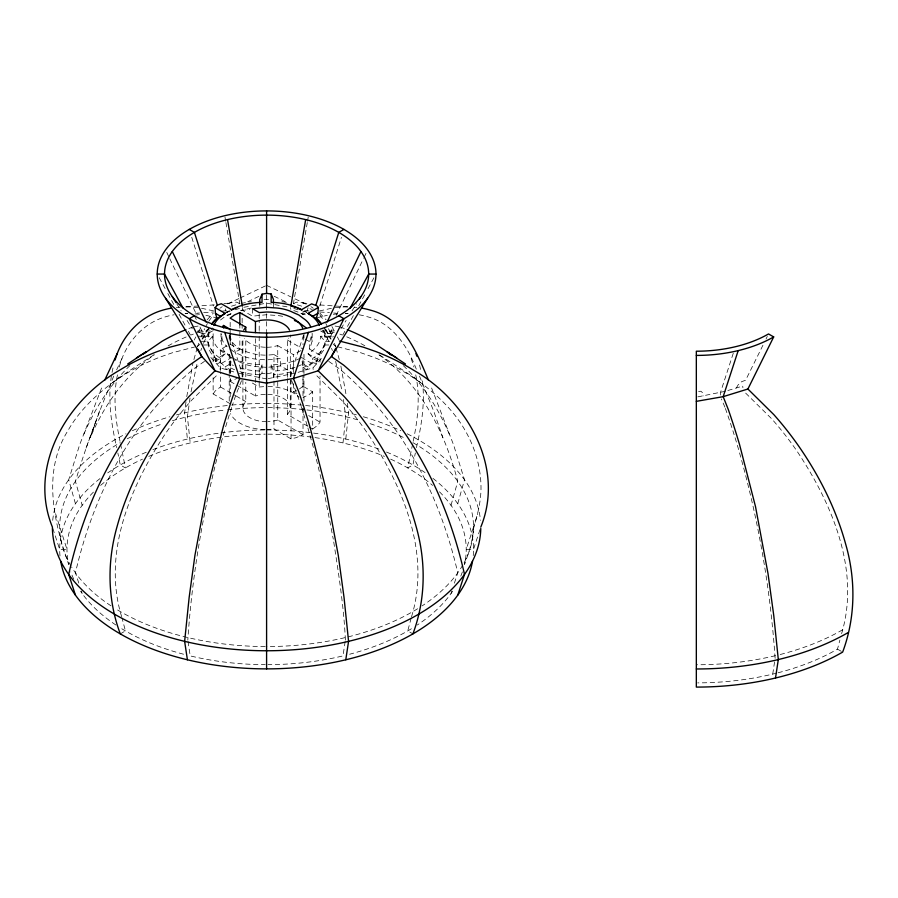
<?xml version="1.0" encoding="UTF-8"?>
<svg xmlns="http://www.w3.org/2000/svg" width="898" height="898" viewBox="0 0 898 898"><rect width="100%" height="100%" fill="white"/><g stroke="black" fill="none" stroke-linecap="round" stroke-linejoin="round"><path stroke-width="0.67" stroke-dasharray="4.49 3.37" d="M230.202 403.752L213.14 393.908L213.14 375.757M213.14 361.804L213.14 328.32M213.14 393.908L215.284 390.911L220.504 386.993L220.504 371.828M220.504 370.447L220.504 349.782L226.891 345.651M229.226 401.125L229.226 374.937M229.226 373.568L229.226 354.272M230.169 373.141L230.169 356.596A32.418 18.712 0 0 1 221.918 344.989L221.02 341.038L221.02 333.596L221.918 337.547A32.418 18.712 0 0 0 227.127 346.751M230.169 334.685L230.169 320.9M230.202 396.86L230.202 378.945M230.202 373.433L230.202 356.888M230.202 344.484L230.202 333.461M230.169 349.041L234.367 352.196L239.845 349.782L239.845 337.379M239.845 335.998L239.845 324.975M242.146 377.16L242.146 338.086M242.146 322.741L242.146 312.964M242.898 408.018L242.898 337.727M266.594 421.701A23.696 13.683 0 0 1 243.706 404.482L245.783 401.586L245.783 382.29M245.783 376.778L245.783 338.187M265.359 394.357A23.696 13.683 0 0 0 260.465 394.806L255.447 395.996L255.447 336.739M259.208 380.112L259.208 331.878M259.208 330.498L259.208 320.855M303.019 408.444L303.019 434.632L296.217 437.64L291.042 438.875L273.991 429.031L273.991 354.609L266.594 355.17M303.019 434.632L277.74 420.04L277.74 345.618L272.734 346.808A23.696 13.683 0 0 1 266.594 347.279M307.868 426.269L287.416 414.449L287.416 378.619M287.416 377.239L287.416 340.028L288.797 338.097M290.301 408.018L290.301 334.976M291.042 438.875L291.042 371.895L280.67 365.913L267.963 367.248M296.98 393.93L293.354 391.831L293.354 382.189M293.354 372.535L293.354 354.62L277.74 345.618M302.996 395.749L302.996 357.157M303.973 401.125L303.973 374.937M303.973 373.568L303.973 354.272M309.08 426.965L312.684 429.042L312.684 391.831L303.019 386.252L303.019 377.979M312.684 429.042L317.903 425.124L320.047 422.139L320.047 376.082M342.991 442.95L345.775 416.728L343.182 398.027M345.775 439.055L348.57 412.844L347.2 401.844M439.47 491.801A199.625 115.247 0 0 1 464.513 564.46C468.902 552.315 473.167 540.136 473.504 527.092C477.691 515.003 480.632 502.465 480.991 489.646C481.328 468.992 475.491 448.562 465.276 430.681C445.857 396.377 411.351 375.454 379.136 354.744M111.363 376.206C107.67 400.093 111.318 424.327 116.762 447.642M185.998 401.844L184.629 412.844L187.413 439.055M186.75 396.624L192.879 363.6M190.017 398.027L187.413 416.728L190.208 442.95M345.18 641.408L342.991 655.899A199.625 115.247 0 0 1 267.974 664.666M345.382 640.094C343.889 606.79 338.591 573.485 333.506 540.473M772.729 674.106L774.918 659.615M775.12 658.301C770.226 586.731 757.654 515.284 737.651 446.261A261.352 81.662 76.6 0 0 734.53 435.979M191.016 391.887L197.526 361.378M301.683 306.173L293.444 303.625L307.284 222.581M307.52 221.211L308.216 217.092M413.17 441.255C417.862 419.546 420.298 396.804 415.752 374.87M329.835 341.262L324.941 341.262A46.067 26.603 0 0 1 312.684 358.347L312.684 362.062L316.321 364.161L318.072 359.593L308.036 353.801A45.865 26.48 0 0 0 320.642 336.222L333.888 336.222M412.631 443.96L407.748 467.925L412.912 464.951L415.347 452.962M416.436 447.642C421.589 425.181 425.383 401.877 422.139 378.844M112.037 372.434L113.608 365.059M117.447 374.87C112.89 396.804 115.337 419.546 120.029 441.255M197.021 332.743L197.987 330.969L200.905 333.371L203.116 337.087L208.246 337.087L209.369 332.181L212.388 327.972M221.02 341.038L222.581 334.224M303.479 335.729L302.996 344.753M309.675 349.165L309.675 341.723L312.167 333.596L312.167 341.038L309.675 349.165L320.047 355.148L320.047 362.13M320.642 336.222L324.941 341.262L324.941 344.989L323.83 349.894L320.047 355.148M841.606 633.64C860.576 570.219 832.031 503.789 797.166 451.38A203.532 117.503 60 0 0 771.606 418.726L746.519 393.964A7.296 4.209 60 0 1 745.318 392.684M193.912 359.537L197.167 347.919M218.652 451.705C202.768 513.353 191.981 576.662 187.817 640.094M411.183 618.015L407.748 630.912L412.912 633.887M411.531 616.724C431.163 552.966 402.562 485.908 367.428 433.173A203.532 117.503 60 0 0 341.869 400.519L316.781 375.746A7.296 4.209 60 0 1 315.58 374.477M778.05 672.782A199.625 115.247 0 0 0 837.486 649.131L839.888 640.094M219.022 450.381L225.286 428.043M473.212 529.798L477.635 513.656M451.021 505.316L457.756 481.384C445.06 432.78 421.14 384.288 378.978 354.845M457.756 503.711L464.491 479.768L453.557 444.802L430.569 385.343M307.004 311.191L308.081 307.789M319.823 305.982L341.442 237.33M451.021 593.522L451.862 590.94M454.388 583.161L457.756 572.812C442.579 507.067 413.181 443.533 366.328 394.312A261.352 197.145 35.7 0 0 339.859 369.145L328.724 361.355M119.254 367.024C125.159 343.912 142.389 323.336 165.76 316.736A203.532 117.503 60 0 1 174.122 314.771M303.524 335.089L290.649 374.567A7.296 2.279 76.6 0 0 290.84 377.025M473.504 527.092L466.219 549.419L473.504 549.419L480.363 528.406M733.262 353.296L720.387 392.774A7.296 2.279 76.6 0 0 720.589 395.232M197.56 346.763L198.727 343.272M200.849 350.546L201.612 348.267M113.72 376.094C99.588 410.655 86.051 445.565 75.443 481.384L82.167 505.316M99.599 410.869L90.339 437.517C104.123 405.178 125.181 375.173 154.22 354.845M75.432 503.711L68.708 479.768L79.641 444.802L102.63 385.343M86.085 448.091L95.951 421.285M259.758 377.688L259.758 370.997L262.036 364.801A45.865 26.48 0 0 1 232.784 358.145M201.006 337.109L204.643 328.735M203.464 343.373L209.728 330.049M83.963 434.06C94.851 408.691 109.859 384.804 129.873 365.632M116.628 369.841L122.038 358.47M336.234 315.456L363.421 258.714M364.027 257.457L366.44 252.417M311.887 363.466L301.593 357.516L303.019 367.652L306.645 369.74L308.216 366.923L311.887 363.466L315.871 362.04L333.214 326.995M762.952 345.214L745.609 380.247L741.636 381.684L737.954 385.13L736.394 387.958M766.05 338.95L767.285 336.447M194.215 340.005L195.843 336.907M198.009 332.776L201.253 326.569M206.304 325.581L207.416 323.482M202.05 339.062L207.27 329.465M202.667 339.085L208.055 329.229M321.933 330.969L334.842 330.969L332.103 333.371L330.071 337.087L324.941 337.087A46.067 26.603 0 0 0 322.809 330.037M342.834 334.943L344.821 331.295M347.47 326.423L354.104 314.244M358.74 305.724L365.374 293.545M368.023 288.673L373.983 277.707M340.937 328.747L346.123 320.418M352.038 310.888L356.472 303.749M208.875 321.147L213.387 314.715M287.416 414.449L289.493 411.565A23.696 13.683 0 0 0 266.594 394.334M212.545 336.222L208.246 341.262L208.246 344.989A46.067 26.603 0 0 0 220.504 362.062L216.878 364.161L214.858 359.75L225.151 353.801A45.865 26.48 0 0 1 212.545 336.222L198.357 336.222M207.202 330.385L208.729 328.668M315.871 362.04L318.072 359.593M298.102 372.322L312.998 367.832L322.337 357.505M207.09 319.834L213.275 313.166M225.151 353.801L220.504 358.347L215.318 361.344M259.758 375.241L262.036 373.209L262.036 364.801M154.052 354.744C121.836 375.465 87.331 396.377 67.922 430.681C42.116 471.54 53.813 522.075 68.686 564.46A199.625 115.247 0 0 1 93.718 491.801M220.504 320.014L224.702 316.848L230.169 314.423L230.169 311.943M300.92 350.624L293.354 354.62M312.684 362.062L308.485 365.228L303.019 367.652M303.019 386.252L298.821 389.406L293.354 391.831M312.684 391.831L308.485 394.997L303.019 397.421M219.909 308.25L222.233 306.667M112.654 382.537L123.991 374.96A203.532 166.175 0 0 1 160.158 357.056L172.293 352.791L194.484 347.032M204.475 361.355L193.328 369.145A261.352 197.145 -35.7 0 0 166.871 394.312C120.018 443.533 90.608 507.067 75.443 572.812L78.811 583.161M293.803 310.596A46.067 26.603 0 0 1 303.019 314.423L306.645 312.336L303.064 311.258M221.559 363.32L231.605 357.516L230.169 367.652L226.543 369.74L225.117 366.844L221.559 363.32L217.327 362.04L214.858 359.75M225.117 366.844L230.169 363.926A46.067 26.603 0 0 0 233.458 365.52M120.287 633.887L125.439 630.912L122.005 618.015M212.545 330.969L208.246 333.371L200.905 333.371M247.725 301.762L259.028 296.273M238.834 298.585L226.947 304.209M240.024 298.001L265.381 285.923M225.286 312.886L228.99 311.078M293.444 303.625L296.52 302.177L298.54 302.211A268.637 83.941 -76.6 0 1 306.196 304.074M230.169 378.653L230.169 381.403L236.971 378.395M193.137 327.029L189.478 328.298A268.637 202.645 35.7 0 0 187.098 329.207M231.516 306.173L239.755 303.625L225.914 222.581M226.891 315.097L232.189 313.492M230.124 311.258L226.543 312.336L230.169 314.423M235.096 309.754L242.55 307.509A7.296 2.279 76.6 0 1 240.866 310.629L238.004 309.294M295.622 373.063L267.795 378.709M725.36 391.281L697.701 396.894M727.84 390.529L742.747 386.039A7.296 4.209 60 0 0 742.915 387.678M319.351 310.966L331.688 308.239M316.781 317.802L327.31 315.299M251.26 308.003L242.146 310.18L252.518 316.163L266.594 314.727L273.43 315.243A32.418 18.712 0 0 1 284.722 316.792M280.67 365.913L280.67 358.47L266.594 359.907L259.758 359.391A32.418 18.712 0 0 1 239.845 354.62L234.367 352.196M291.042 371.895L281.927 374.073L273.43 374.724M277.74 420.04L272.734 421.229A23.696 13.683 0 0 1 267.829 421.678M243.886 307.273L266.594 303.154L289.313 307.273M241.483 310.708L249.846 309.181M266.594 373.826L271.151 372.996L273.43 375.139M698.61 391.618L700.889 391.202L703.168 393.346L703.168 395.895M241.034 303.401L246.142 302.503M248.701 302.065L251.26 301.616M264.046 299.382L269.153 299.382M194.361 326.614L198.076 326.075M198.952 332.44L204.475 331.643A7.296 5.5 35.7 0 0 208.482 327.826M221.525 311.292L229.562 310.225M223.883 303.704L230.764 302.862M196.729 313.234L199.513 312.987M335.167 307.655L344.069 306.948A210.839 121.724 -60 0 1 347.941 306.903M333.281 314.289L338.187 313.896M214.263 304.893L185.347 306.869M252.383 383.064L259.208 387.004L266.594 386.443M266.594 429.592L273.991 429.031M203.7 312.627L213.421 311.988M185.235 313.649L187.794 313.559M197.987 330.969L211.221 330.969M332.103 333.371L324.941 333.371L320.642 330.969M201.096 341.262L208.246 341.262A46.067 26.603 0 0 0 220.504 358.347L220.504 362.062M203.116 344.989L208.246 344.989M324.941 344.989L328.791 344.989M345.404 313.559L347.953 313.649M347.84 306.869L318.925 304.893M319.767 311.999L329.487 312.639M266.594 367.349L259.758 366.833A32.418 18.712 0 0 1 239.845 362.062L235.467 360.132M198.031 307.655L189.13 306.948A210.839 121.724 60 0 0 185.257 306.903M195.012 313.896L199.906 314.289M333.674 312.998L336.469 313.245M302.435 302.862L309.305 303.704M304.837 310.461L308.934 310.966M335.122 326.075L338.838 326.614M334.236 332.44L328.724 331.643A7.296 5.5 -35.7 0 1 324.706 327.826M201.5 308.239L213.847 310.966M205.878 315.299L216.418 317.802M281.938 301.616L289.605 302.952M262.036 373.209L265.112 373.77M266.594 378.922L237.577 373.063M337.569 346.774L360.906 352.791L373.04 357.056A203.532 166.175 0 0 1 409.196 374.96L420.545 382.537M298.102 309.754L290.649 307.509A7.296 2.279 -76.6 0 0 290.84 309.428M300.998 313.492L306.308 315.097M210.862 357.505L220.19 367.832L235.096 372.322M309.922 308.721L312.268 309.451M340.061 327.029L343.709 328.298A268.637 202.645 -35.7 0 1 346.089 329.207M266.594 285.362L290.772 296.823M306.24 304.209L291.962 297.418M239.755 303.625L236.679 302.177L234.659 302.211A268.637 83.941 76.6 0 0 227.003 304.074M274.171 296.261L285.474 301.762M304.197 311.078L306.667 312.279M305.219 339.152L309.675 341.723M837.486 649.131L842.65 652.105M287.416 340.028L303.019 349.041M317.746 361.265L312.684 358.347L308.036 353.801M308.216 366.923L303.019 363.926A46.067 26.603 0 0 1 297.418 366.485M273.991 354.609L280.67 358.47M230.169 344.192L239.845 349.782M220.504 349.782L230.169 355.361M308.676 415.572L320.047 422.139M230.169 381.403L255.447 395.996M220.504 386.993L234.95 395.333M236.152 396.018L245.783 401.586M310.966 306.667L313.279 308.25M403.325 365.632C423.34 384.804 438.336 408.691 449.225 434.06M319.924 313.166L326.109 319.834M324.47 328.668L325.985 330.385M319.811 314.715L324.324 321.147M176.715 303.749L181.16 310.888M187.076 320.418L192.251 328.747M325.132 329.229L330.531 339.085M325.929 329.465L331.149 339.062M159.204 277.707L165.176 288.673M167.825 293.545L174.459 305.724M179.095 314.244L185.729 326.423M188.378 331.295L190.365 334.943M325.783 323.482L326.883 325.581M323.471 330.049L329.734 343.373M331.946 326.569L335.19 332.776M337.356 336.907L338.973 340.005M194.406 315.737L196.269 319.486M199.985 326.995L217.327 362.04M166.759 252.417L169.172 257.457M169.778 258.714L196.965 315.456M359.077 314.771A203.532 117.503 -60 0 1 367.428 316.736C392.841 323.347 407.815 346.74 416.571 369.841M328.556 328.735L332.181 337.109M724.922 407.198L722.071 400.575A7.296 2.279 76.6 0 1 721.442 398.914M419.489 376.094L433.622 410.869L442.86 437.517M300.403 358.145A45.865 26.48 0 0 1 271.151 364.801L273.43 370.997L273.43 377.688M725.36 408.433L726.684 412.137A261.352 81.662 76.6 0 1 734.126 434.699M334.46 343.272L335.639 346.763M331.575 348.267L332.35 350.546M225.376 308.867L226.15 311.179M52.825 528.406L59.683 549.419L66.98 549.419L55.564 513.656M411.161 358.47L413.944 367.024M229.675 335.089L242.55 374.567A7.296 2.279 -76.6 0 1 242.348 377.025M81.325 590.94L82.167 593.522M191.745 237.33L213.376 305.982M336.032 347.919L339.276 359.537M307.902 428.043L314.177 450.381M121.668 616.724C102.035 552.966 130.625 485.908 165.76 433.173A203.532 117.503 -60 0 1 191.33 400.519L216.418 375.746A7.296 4.209 -60 0 0 217.619 374.477M314.536 451.705L323.471 488.591L333.27 539.148M335.672 361.378L342.183 391.887M312.167 341.038L311.269 337.087A32.418 18.712 0 0 0 310.618 334.224M340.87 366.081L346.437 396.624M419.591 365.059L421.162 372.434M120.568 443.96L125.439 467.925L120.287 464.951L117.851 452.962M224.971 217.092L225.679 221.211M188.019 641.408L190.208 655.899A199.625 115.247 0 0 0 265.224 664.666M324.941 337.087L324.941 333.371A46.067 26.603 0 0 0 324.257 329.678M303.973 333.596L303.973 340.488M303.019 311.943L303.019 314.423M302.996 408.152L302.996 412.283M273.43 303.625L273.43 307.352M271.151 364.801L271.151 372.996M266.594 294.746L266.594 305.803M266.594 306.083L266.594 309.63M266.594 313.761L266.594 331.631M259.758 303.625L259.758 306.364M259.208 313.963L259.208 319.475M259.208 381.493L259.208 387.004M252.518 308.721L252.518 316.163M242.146 324.133L242.146 328.32M230.169 336.065L230.169 344.338M229.226 334.976L229.226 340.488M208.246 337.087L208.246 333.371A46.067 26.603 0 0 1 209.369 328.466M462.38 571.903A199.625 115.247 0 0 1 460.494 576.819M452.637 591.198A199.625 115.247 0 0 1 417.256 625.03M411.396 628.757A199.625 115.247 0 0 1 349.636 654.227M183.562 654.227A199.625 115.247 0 0 1 121.802 628.757M115.943 625.03A199.625 115.247 0 0 1 80.551 591.198M73.782 579.255A199.625 115.247 0 0 1 70.807 571.903M100.621 485.391A199.625 115.247 0 0 1 142.501 459.147M148.765 456.397A199.625 115.247 0 0 1 265.224 434.172M267.974 434.172A199.625 115.247 0 0 1 384.434 456.397M390.686 459.147A199.625 115.247 0 0 1 432.578 485.391M412.9 442.624A206.91 119.456 0 0 1 463.503 563.776M462.852 564.921A206.91 119.456 0 0 1 422.161 605.858M417.604 608.754A206.91 119.456 0 0 1 266.594 646.549M265.247 646.549A206.91 119.456 0 0 1 115.584 608.754M111.038 605.858A206.91 119.456 0 0 1 71.694 567.199M71.009 566.066A206.91 119.456 0 0 1 120.287 442.624M127.202 438.819A206.91 119.456 0 0 1 163.144 423.643M172.394 420.735A206.91 119.456 0 0 1 226.229 409.937M227.564 409.78A206.91 119.456 0 0 1 265.247 407.636M267.952 407.636A206.91 119.456 0 0 1 305.634 409.78M306.959 409.937A206.91 119.456 0 0 1 360.805 420.735M370.055 423.643A206.91 119.456 0 0 1 405.997 438.819M59.998 555.929A206.91 119.456 0 0 1 100.273 478.365M107.726 472.887A206.91 119.456 0 0 1 146.677 452.064M152.896 449.617A206.91 119.456 0 0 1 219.606 433.083M220.93 432.903A206.91 119.456 0 0 1 265.247 429.962M266.594 429.962A206.91 119.456 0 0 1 312.268 432.903M313.593 433.083A206.91 119.456 0 0 1 380.292 449.617M386.51 452.064A206.91 119.456 0 0 1 425.472 472.887M432.926 478.365A206.91 119.456 0 0 1 473.201 555.929M52.713 520.357A214.195 123.666 0 0 1 125.989 433.801M132.32 430.748A214.195 123.666 0 0 1 169.879 416.751M176.524 414.898A214.195 123.666 0 0 1 230.326 405.211M231.718 405.077A214.195 123.666 0 0 1 265.202 403.426M266.594 403.426A214.195 123.666 0 0 1 304.242 405.357M305.623 405.503A214.195 123.666 0 0 1 356.674 414.898M363.32 416.751A214.195 123.666 0 0 1 400.878 430.748M407.209 433.801A214.195 123.666 0 0 1 480.475 520.357M313.178 369.471A7.296 4.209 60 0 1 312.998 367.832M335.874 346.19A7.296 5.949 0 0 1 333.203 344.013M354.317 307.183A210.839 121.724 -60 0 1 356.876 307.43M345.607 313.559A203.532 117.503 -60 0 1 348.076 313.615M304.388 311.135A261.352 81.662 -76.6 0 1 306.746 312.246M265.213 429.581A37.368 21.574 0 0 1 230.494 413.608M267.986 386.454A37.368 21.574 0 0 1 298.967 397.23M259.758 370.997A46.067 26.603 0 0 1 236.971 366.934M295.027 367.361A46.067 26.603 0 0 1 273.43 370.997M259.758 374.724A46.067 26.603 0 0 1 239.384 371.48M234.603 369.74A46.067 26.603 0 0 1 230.169 367.652M265.359 347.257A23.696 13.683 0 0 1 244.323 338.277M265.213 355.159A37.368 21.574 0 0 1 229.428 335.852M220.19 367.832A7.296 4.209 -60 0 1 220.021 369.471M339.859 334.101A261.352 197.145 -35.7 0 1 342.183 334.988M346.751 336.851A261.352 197.145 -35.7 0 1 365.138 345.932M291.704 380.696A7.296 2.279 76.6 0 0 292.333 382.368L296.946 393.919A261.352 81.662 76.6 0 1 300.74 405.121M301.144 406.367A261.352 81.662 76.6 0 1 307.52 426.752M776.725 673.118A199.625 115.247 0 0 1 697.712 682.884M842.638 629.779A206.91 119.456 0 0 1 779.666 654.642M775.513 655.663A206.91 119.456 0 0 1 696.332 664.767M176.322 307.43A210.839 121.724 60 0 1 180.172 307.094M226.442 312.246A261.352 81.662 76.6 0 1 228.81 311.135M185.123 313.615A203.532 117.503 60 0 1 187.592 313.559M241.483 380.696A7.296 2.279 -76.6 0 1 240.866 382.368L236.253 393.919A261.352 81.662 -76.6 0 0 232.459 405.121M225.667 426.752A261.352 81.662 -76.6 0 1 232.043 406.367M199.996 344.013A7.296 5.949 0 0 1 197.324 346.19M168.061 345.932A261.352 197.145 35.7 0 1 186.436 336.851M191.016 334.988A261.352 197.145 35.7 0 1 193.328 334.101"/><path stroke-width="1.35" d="M239.845 324.975L239.845 312.571L234.367 314.985L230.169 318.15L245.783 327.164L245.783 331.295M255.447 332.608L255.447 321.574L239.845 312.571M320.777 322.853L316.321 317.914L317.881 313.29L318.341 307.442L316.848 305.791L311.628 303.872L301.593 309.664A45.865 26.48 0 0 0 271.151 302.39L271.151 293.983L266.594 293.365L262.036 294.196L259.758 299.494L259.758 303.625M345.775 659.783L348.57 641.352L344.035 597.439L338.243 555.2L325.783 488.467L309.81 426.326A268.637 83.941 76.6 0 0 298.54 391.259L293.444 378.451L308.452 332.395M775.513 678.001L778.308 659.559L773.773 615.658L767.981 573.407L755.521 506.674L739.548 444.544A268.637 83.941 76.6 0 0 728.278 409.466L723.182 396.658L738.19 350.613M290.885 306.139L305.668 219.606M412.912 633.887C425.854 599.348 426.135 561.385 415.999 526.138C406.603 491.823 390.574 459.563 370.548 430.232A210.839 121.724 60 0 0 344.069 396.4L318.161 370.807L293.444 378.451L266.594 383.132L239.755 378.451L215.037 370.807L201.792 356.54L165.546 298.226M315.871 305.152L338.782 232.38L343.934 229.405M457.756 595.138L464.491 574.417C449.415 506.786 418.939 441.603 370.919 391.045A268.637 202.645 35.7 0 0 343.709 365.172L331.396 356.54L318.161 370.807L343.934 318.711L338.782 315.737M115.112 359.997C121.522 336.93 139.291 316.848 162.639 310.192A210.839 121.724 60 0 1 171.293 308.149M480.8 527.092C505.394 466.758 466.533 400.328 413.619 370.212A210.839 172.147 0 0 0 376.15 351.668L363.567 347.245L339.511 341.038M104.707 380.18L117.189 353.621M327.085 322.113L360.917 251.507M747.899 389.014L773.683 336.918L768.52 333.944A102.091 58.942 0 0 1 696.332 351.208L696.332 687.093A206.91 119.456 0 0 0 842.65 652.105C855.592 617.555 855.873 579.603 845.736 544.345C836.341 510.03 820.312 477.77 800.298 448.439A210.839 121.724 60 0 0 773.807 414.607L747.899 389.014L723.182 396.658L696.332 401.35M335.729 348.267L331.396 356.54L367.652 298.226M350.164 308.081L368.685 274.058L375.97 274.058A109.376 63.152 0 0 0 211.906 219.37A109.376 63.152 0 0 0 211.906 328.747A109.376 63.152 0 0 0 375.97 274.058M359.436 298.989L360.917 296.609M222.581 326.782L223.523 325.469L230.202 329.33M243.706 330.049L245.783 327.164M212.422 322.853L216.878 317.914L215.441 313.368L215.116 307.599L217.327 305.152L221.301 303.726L231.605 309.664A45.865 26.48 0 0 1 262.036 302.39L262.036 294.196M142.95 354.328L162.28 341.15A268.637 202.645 35.7 0 1 185.92 329.678M127.696 363.982L146.048 351.848M136.462 357.92L145.835 352.038M211.726 324.189A46.067 26.603 0 0 1 220.504 316.287L225.151 313.391L215.116 307.599M194.406 315.737L189.254 318.711L215.037 370.807L189.13 396.4A210.839 121.724 -60 0 0 162.639 430.232C142.614 459.563 126.596 491.823 117.189 526.138C107.053 561.385 107.333 599.348 120.287 633.887M319.385 325.424A45.865 26.48 0 0 0 308.036 313.391L318.341 307.442M308.036 313.391L312.684 316.287L317.881 313.29M255.447 321.574L260.465 320.384A23.696 13.683 0 0 1 289.493 330.049M192.374 341.33L169.632 347.245L157.038 351.668A210.839 172.147 0 0 0 119.58 370.212C66.654 400.328 27.804 466.758 52.398 527.092A214.195 123.666 0 0 0 265.426 650.758A214.195 123.666 0 0 0 480.778 528.439M157.217 274.058L164.514 274.058L183.035 308.081M294.443 320.496L298.821 322.427L303.019 325.592A32.418 18.712 0 0 1 306.061 327.882M189.254 229.405L194.406 232.38L217.327 305.152M215.441 313.368L220.504 316.287M347.279 329.678A268.637 202.645 -35.7 0 1 370.919 341.15L405.503 363.982M387.15 351.848L396.736 357.92M387.352 352.038L391.214 355.103M172.281 296.609L175.986 302.559M198.009 349.3L201.792 356.54L189.478 365.172A268.637 202.645 -35.7 0 0 162.28 391.045C114.259 441.603 83.783 506.786 68.708 574.417L75.432 595.138M361.894 308.149A210.839 121.724 -60 0 1 370.548 310.192C403.247 318.543 416.65 352.241 428.481 380.18M172.281 251.507L206.113 322.113M271.151 293.983L273.43 299.393L273.43 303.142M415.999 353.621L416.829 356.169M224.736 332.395L239.755 378.451L234.659 391.259A268.637 83.941 -76.6 0 0 223.389 426.326L207.416 488.467L194.956 555.2L189.152 597.439L184.629 641.352L187.413 659.783M227.531 219.606L242.314 306.139M266.594 210.907L266.594 293.365M266.594 333.001L266.594 668.875A206.91 119.456 0 0 1 60.682 561.138M223.523 325.469L223.523 327.95M472.516 561.138A206.91 119.456 0 0 1 266.594 668.875M310.618 326.782A32.418 18.712 0 0 0 303.019 318.15L298.821 314.985L293.354 312.571A32.418 18.712 0 0 0 273.43 307.801L266.594 307.284L252.518 308.721L259.208 312.583L266.594 312.021A37.368 21.574 0 0 1 302.693 328.006M291.278 306.139A46.067 26.603 0 0 1 296.217 307.688M297.418 308.137A46.067 26.603 0 0 1 301.964 310.158M312.684 316.287A46.067 26.603 0 0 1 321.473 324.189M213.814 325.424A45.865 26.48 0 0 1 225.151 313.391M231.235 310.158A46.067 26.603 0 0 1 236.971 307.688M773.683 336.918A109.376 63.152 0 0 1 696.332 355.417M847.802 632.753A214.195 123.666 0 0 1 696.332 668.976M215.554 325.098A102.091 58.942 0 0 0 368.685 274.058A102.091 58.942 0 0 0 215.554 223.018A102.091 58.942 0 0 0 215.554 325.098"/></g></svg>
